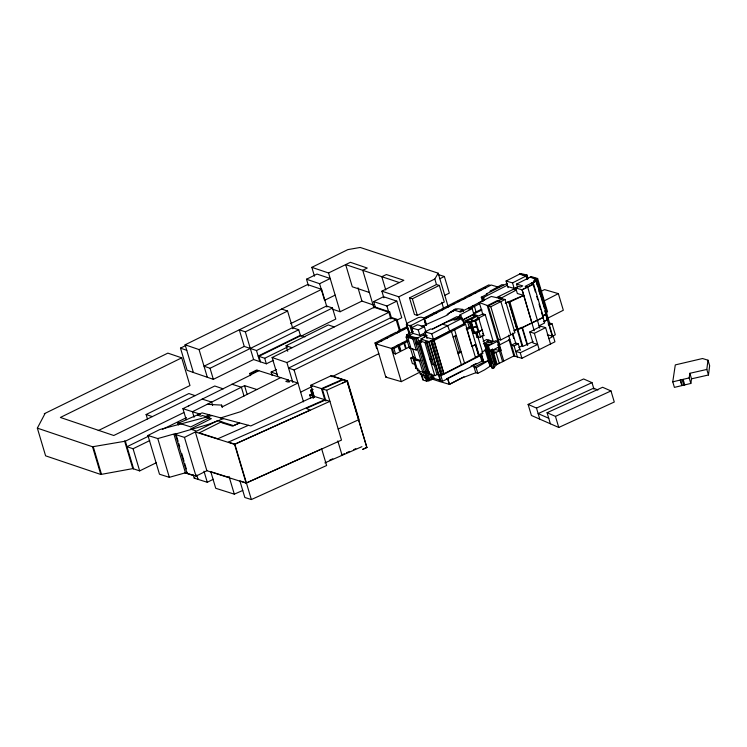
<?xml version="1.0" encoding="UTF-8"?>
<svg xmlns="http://www.w3.org/2000/svg" width="747" height="747" viewBox="0 0 747 747"><rect width="100%" height="100%" fill="white"/><g stroke="black" fill="none" stroke-linecap="round" stroke-linejoin="round"><path stroke-width="1.12" d="M706.811 369.448L707.997 360.203L702.525 358.523L675.297 364.9L672.758 381.838L674.41 387.385L690.835 383.444L691.517 378.832L689.864 373.295L706.811 369.448L708.464 374.985L691.517 378.832M708.464 374.985L709.65 365.741L707.997 360.203M690.835 383.444L689.182 377.907L689.864 373.295M156.338 462.729L139.67 470.89L132.817 468.612L100.789 474.466L45.604 455.829L37.35 428.134L44.829 413.941L44.25 413.754L167.86 353.126L181.708 357.841L189.971 385.536L98.249 430.599M383.865 297.82L381.885 291.181L398.805 296.811L434.819 279.005L438.181 273.187L360.194 247.453L347.841 249.619L311.835 267.342L314.478 276.203M672.758 381.838L689.182 377.907M475.344 316.298L463.934 322.984M488.557 360.605L476.156 367.795L474.093 367.197L483.654 362.267L488.557 360.605L490.209 366.142L484.682 369.802L477.809 373.332L475.746 372.734L462.019 377.982L449.545 384.388L439.778 381.568L439.124 379.345M459.228 311.63L462.841 309.398L463.504 311.62M439.778 381.568L432.168 379.093L428.955 380.783L426.397 381.045L422.858 380.036L420.878 373.388M546.374 312.311L547.542 311.723L537.635 278.5L533.872 280.424L535.991 280.993L537.644 286.54M312.946 397.983L310.631 390.223L312.638 389.103M458.256 317.139L460.918 315.664L462.234 320.099M548.933 338.68L553.284 336.271L554.937 341.809L521.901 358.289L513.843 355.936L496.428 364.797L494.103 364.433M426.537 324.805L424.548 318.166L423.792 318.567L426.294 325.365M410.364 336.094L407.759 337.467L411.065 348.55M414.361 359.624L415.705 358.915L420.85 360.409L419.487 361.1L414.361 359.624L417.666 370.699L424.613 372.706L427.62 371.166L417.713 337.933L415.902 337.411L412.886 338.951L406.088 336.99L409.393 348.065L416.191 350.026L417.554 349.335M417.666 370.699L419.011 369.989M407.143 337.158L406.48 334.945L413.147 331.435M459.228 317.354L445.511 322.601L432.746 328.932M475.344 331.771L476.997 337.308L478.435 337.775L483.879 335.59L478.566 317.774L477.156 318.511L478.92 318.978L474.999 321.042L470.236 322.34L467.529 321.574L463.504 323.647M471.488 327.354L473.14 332.891L474.065 333.143L478.295 332.126L482.226 330.053L474.662 333.003L471.366 321.929M414.987 364.349L413.334 358.812L415.369 357.776L412.652 357.327L415.351 358.093L413.717 358.924L410.729 358.046L412.381 363.584L415.369 364.461L413.717 358.924M414.305 362.865L415.958 368.402L415.397 364.853M550.586 344.218L545.627 327.606L534.366 333.321L529.772 331.976L533.078 343.05L537.672 344.404L520.257 352.752L515.757 351.435L519.912 349.316M438.536 375.05L440.655 373.967L442.392 374.462L443.989 373.78L475.465 357.468L465.568 324.245L432.485 341.23L430.748 340.744L426.453 342.929L419.683 340.968L431.234 379.737L432.606 379.037L430.954 373.5M453.14 337.102L456.277 335.468M458.098 353.714L461.226 352.08L459.536 351.557L457.93 352.379M488.996 340.146L486.876 341.22L492.731 342.929L487.455 345.618L494.056 367.776L492.618 368.504L492.012 368.355L487.063 351.744L488.473 351.006L490.125 351.407L499.211 346.785L497.558 341.248L495.756 340.707L493.86 341.631L486.671 339.483L483.076 341.323M462.019 370.867L446.659 378.804M471.152 366.114L476.128 363.528M301.05 336.178L335.786 319.072L332.48 307.997L210.047 368.271L204.015 366.198L244.25 346.431L256.492 350.53L298.707 329.763L300.359 335.3L304.944 336.85M472.916 314.534L477.361 312.227M475.55 344.638L471.861 346.309L475.55 344.638L478.855 355.712L475.465 357.468L482.907 353.434L476.409 332.116M434.81 375.713L436.976 374.583L440.898 375.75L480.816 355.385L482.469 360.922L442.551 381.287L440.188 380.587L428.629 341.818L427.069 341.36L424.903 342.481L434.81 375.713L427.854 373.696L429.506 379.233L431.234 379.737M466.165 328.671L469.181 327.111L471.889 327.877L476.642 326.579L472.412 327.606M535.403 291.965L533.087 284.205L522.022 289.808L515.701 287.978L517.354 293.515L523.88 295.41L509.856 301.984L508.614 301.657L505.682 303.151M542.994 317.438L522.405 327.475L527.69 345.198M539.054 325.86L544.647 322.975L541.342 311.901M508.072 287.679L506.092 281.031L520.678 273.551L526.952 275.008L528.12 278.752M448.798 313.31L457.696 308.763L462.841 309.398M527.494 278.556L526.504 275.232L526.952 275.008M506.092 281.031L512.535 282.908L527.13 275.428L526.504 275.232M402.95 342.509L404.557 343.013L408.282 341.108M474.158 315.281L472.179 308.632L459.34 315.206L460.918 315.664M507.745 286.568L514.188 288.445L516.588 287.726L496.559 297.567M417.713 337.933L423.876 334.777L427.247 335.739L421.037 338.895L421.691 341.118M461.301 317.951L454.708 320.118L453.513 319.716M419.683 340.968L422.755 339.399L421.037 338.895M502.46 298.725L488.295 305.99L499.846 344.75L509.884 339.614M409.935 346.645L406.209 348.56L404.557 343.013M462.029 320.211L473.458 314.366L478.715 315.944L482.945 313.787L485.242 314.683L493.16 341.267M419.366 343.471L417.554 342.948L415.902 343.797L417.666 344.348L421.42 342.425M463.103 321.714L476.026 315.85M478.267 318.25L485.242 314.683M419.487 361.1L424.445 377.721L426.266 378.243L427.573 377.571L417.666 344.348M529.772 331.976L540.847 326.299L545.627 327.606M377.216 348.681L376.647 348.522L375.003 342.985L379.896 340.492L381.614 340.959M409.328 334.619L406.349 324.656L409.888 325.664L411.28 325.375L424.315 318.717M420.001 372.09L401.279 381.642L385.797 377.104L375.89 343.872L407.218 327.896M425.006 332.788L419.879 335.394L413.082 333.414L411.429 327.877L417.545 324.749L424.38 326.728L426.033 332.266M421.224 326.682L444.913 316.224L448.181 314.552L447.154 314.412L455.437 308.856L456.753 309.239M452.215 311.023L455.035 309.575M449.918 312.563L454.428 310.257L460.666 312.041L484.962 299.65L482.506 298.921L483.169 301.134M507.26 283.384L486.297 293.926L487.175 294.206L481.283 297.194L482.599 301.62M482.973 297.698L507.54 285.158M406.088 336.99L413.082 333.414M517.512 287.446L516.513 284.121L531.238 276.623L537.635 278.5M375.89 343.872L391.372 348.41L407.507 340.184M479.537 303.814L469.256 309.071L467.529 308.539M427.032 338.484L425.052 331.845L430.767 328.932L432.037 329.287L456.819 316.653L462.3 318.241L464.279 324.88M393.884 348.457L398.739 345.982L400.383 351.529L395.536 353.994L393.865 353.527L392.212 347.99L393.884 348.457L395.536 353.994M425.052 331.845L431.785 333.825L462.3 318.241M536.169 280.741L525.122 286.372L527.718 287.156L539.707 328.073M473.355 313.357L481.189 309.351M478.117 311.873L482.002 309.893M462.617 320.071L471.955 315.299L476.39 316.597L470.955 319.371L473 320.202L469.303 322.088L479.21 355.32L480.816 355.385M513.936 330.846L516.868 329.343L518.11 329.679L543.517 317.382L533.61 284.159L522.022 289.808L534.236 330.79M409.393 348.065L410.42 347.85M482.917 314.758L479.285 302.572L490.807 306.737L505.056 299.472L514.963 332.704L500.714 339.969L498.193 339.213M426.705 337.383L433.437 339.371L463.952 323.778L465.568 324.245M477.753 318.661L470.909 322.153L472.562 327.69L473.019 327.466M410.729 358.046L413.67 356.543M541.444 291.171L544.526 289.593L558.364 293.636L563.322 310.248L547.906 318.119M470.955 327.625L466.912 329.688L471.534 345.198M385.797 377.104L386.601 376.693M543.984 300.985L558.364 293.636M429.852 359.092L432.093 359.195M476.997 337.308L477.959 336.813M430.589 358.709L432.242 364.247L433.746 364.732L435.23 363.976M422.793 372.183L424.156 371.483L425.921 372.034M483.365 343.919L485.886 343.657L488.519 344.395L486.642 345.291L490.602 358.588M548.223 324.123L550.128 323.171L552.014 323.712L555.32 334.787L552.285 336.318L545.674 314.17L546.543 314.104L536.635 280.881L534.292 280.181M486.642 345.291L488.473 345.87L497.558 341.248M481.768 352.136L486.297 349.829L482.002 335.431M485.933 349.082L487.53 349.194L485.886 343.657M440.926 374.051L438.956 374.835M543.452 321.677L547.551 319.763L544.908 310.901M487.063 351.744L491.741 349.811M548.98 325.244L552.014 323.712M518.259 343.779L515.673 343.032L511.536 345.151L514.104 345.898L518.259 343.779L520.239 350.427M518.885 347.458L521.817 345.964L523.068 346.291L533.078 341.594M463.99 376.796L449.255 384.313L447.612 378.776M411.429 327.877L418.227 329.857L424.38 326.728M408.749 335.945L406.732 336.654M479.285 302.572L491.293 296.456L505.056 299.472M536.635 280.881L531.416 283.533L533.61 284.159M505.252 303.217L523.675 295.345M427.854 373.696L429.245 372.986M492.665 341.202L489.229 342.77L486.633 342.042L484.28 343.536L490.882 365.694L489.967 366.067L485.018 349.456M514.375 330.463L521.873 327.307L527.158 345.03M543.667 315.57L546.543 314.104M431.505 375.666L432.168 377.879L434.315 378.159L433.876 378.384L432.887 375.059M499.267 363.35L495.971 352.276L492.292 351.221L495.663 349.531L499.846 350.763L501.041 350.156L499.388 344.619L497.623 345.058L499.846 344.75M493.832 353.359L501.041 350.156M407.302 326.523L402.792 328.811L404.482 329.287M482.506 298.921L484.187 298.072L481.283 297.194M399.412 345.628L404.006 343.303L405.658 348.84L401.064 351.165L399.412 345.628L397.787 345.142L399.44 350.679M515.701 287.978L518.661 286.474L520.584 287.016L522.751 285.896L516.513 284.121M37.35 428.134L92.535 446.771L125.356 441.178L183.743 412.605M250.516 375.62L249.853 373.407L256.613 370.017L288.463 380.027L289.117 382.24M250.301 374.06L257.696 370.363M186.236 419.758L182.931 408.684L250.899 374.938L249.853 373.407M250.759 374.742L258.826 370.708M256.875 389.523L244.549 385.629L192.437 411.709L194.089 417.246M187.32 472.263L169.336 477.333L159.494 474.224L147.934 435.454L159.671 429.581L207.022 416.947M178.365 424.987L177.702 422.774L179.439 422.755L202.092 412.886L250.815 425.939L314.104 396.34L329.931 401.335L234.567 444.353L195.322 431.953L184.453 437.378L175.47 434.539L187.03 473.309L196.013 476.147L206.882 470.713L246.127 483.113L341.491 440.095L326.626 390.251L310.799 385.265L314.431 397.441M280.76 377.571L222.139 406.9L221.56 405.098L207.18 404.332M209.104 414.762L205.238 416.705L211.354 418.637L190.41 429.095L196.722 431.094L217.657 420.626L233.512 425.641L239.535 422.914M147.934 435.454L157.785 438.564L175.76 433.493L176.862 433.848L175.47 434.539M221.42 421.812L199.216 432.905L217.807 438.778L248.452 425.304M222.858 422.27L221.859 422.765L232.56 426.145L239.656 422.951M193.221 474.831L194.211 478.155L194.864 477.828M194.211 478.155L207.283 482.282L213.315 479.266M381.885 291.181L403.866 280.312L386.395 274.541L381.81 276.698L385.769 289.985M288.463 380.027L285.802 381.353L287.744 381.969L290.406 380.643L297.885 383.034L240.674 411.662L220.346 418.021M406.349 324.656L407.376 323.703L406.685 323.498L418.311 317.568L421.084 317.158L424.548 318.166M535.991 280.993L530.996 283.543L533.087 284.205M543.34 315.495L545.674 314.17M544.993 321.033L547.551 319.763M409.505 297.876L412.381 298.772L439.32 285.41L444.278 302.021L417.33 315.393L414.454 314.487L409.505 297.876L436.472 284.542L439.32 285.41M306.503 279.229L316.989 274.065L330.202 278.519L319.595 283.701L306.503 279.229L308.483 285.877M375.321 307.12L373.668 301.583L383.538 296.718L396.806 301.134L401.755 317.746L396.806 320.183M277.744 376.367L272.123 357.533L374.807 306.952L389.673 311.91L391.325 317.456L397.012 319.352L400.308 330.426M272.123 357.533L286.904 362.547L389.673 311.91M391.325 317.456L288.557 368.084L294.094 369.97L397.012 319.352M273.551 360.259L266.352 363.808L253.597 359.531L213.353 379.345L193.38 372.492L185.125 344.797L307.559 284.56L321.63 289.369L326.906 307.082M193.38 372.492L187.095 370.269L180.494 348.121L185.732 345.544M181.708 357.841L60.376 417.461L113.768 435.501L214.772 386.003L223.269 388.879M185.125 344.797L199.066 349.587L321.63 289.369M244.25 346.431L239.301 329.819L245.343 331.845L287.576 311.051L292.861 328.773M290.667 323.628L326.579 305.981L332.48 307.997M300.359 335.3L258.145 356.076L264.699 358.271L287.324 347.131M301.088 335.543L258.882 356.319L260.535 361.856M287.726 351.258L286.073 345.721L328.278 324.936L334.226 326.934M439.834 278.724L444.372 276.493L449.33 293.113L444.782 295.336M373.668 301.583L386.909 306.009L396.806 301.134M272.132 375.452L271.142 372.127L276.371 369.55M300.696 392.119L312.153 386.488M331.939 376.759L378.804 353.704M311.835 267.342L328.549 272.972L350.38 262.309L367.253 268.042L362.734 270.311L373.967 307.979M335.151 295.13L324.553 300.313L319.595 283.701M332.396 309.146L340.109 311.742L361.94 301.078L373.537 305.019M147.439 418.936L146.123 414.51L188.907 393.538L195.098 395.649M148.896 436.005L126.999 446.715L133.069 448.742L149.736 440.581M162.454 429.376L186.442 417.638M472.039 320.696L473.486 321.154L478.92 318.978M342.761 382.959L347.103 380.998L366.917 447.453L362.575 449.414L366.917 447.453M493.244 367.449L495.121 366.553L490.499 351.043M310.799 385.265L331.22 375.713L347.458 380.839L359.018 419.599L338.186 429.021M550.39 423.792L547.084 412.717L602.614 387.273L610.981 390.942L614.286 402.017L558.756 427.461L531.416 415.481L528.11 404.407L583.64 378.962L592.007 382.632L593.986 389.28M528.11 404.407L536.486 408.077L592.007 382.632M547.084 412.717L555.46 416.387L610.981 390.942M310.743 398.291L309.753 394.967L311.77 394.052M326.626 390.251L347.458 380.839M342.275 379.476L321.462 388.627L324.768 399.701L228.33 442.112L234.847 444.166L310.117 410.131L306.335 408.394L325.589 399.962M251.356 499.547L326.626 465.512L321.668 448.9L246.407 482.936L239.89 480.872L244.839 497.493L251.356 499.547L234.847 444.166M313.077 389.448L311.06 390.364L313.376 398.114M229.366 477.548L210.775 471.674L215.724 488.286L234.315 494.159L242.766 490.443M329.614 460.208L332.798 458.807M341.276 455.082L344.395 453.709M346.477 452.794L349.596 451.421M353.761 449.591L355.843 448.676M343.153 379.747L322.293 388.888L325.925 401.074M324.87 462.888L361.922 446.669M223.549 418.628L208.124 424.492L176.507 433.736M211.952 415.528L207.134 416.919M482.469 360.922L481.796 361.109L480.144 355.572M198.534 479.238L198.039 479.369L196.722 474.933M469.835 321.817L474.999 321.042L478.295 332.126M188.459 405.92L189.056 405.621M471.955 315.299L473.028 314.552L474.793 315.103L478.566 317.774M403.828 329.623L402.054 329.194L397.292 331.64L398.926 332.126M493.422 367.617L494.056 367.776M386.815 338.298L385.041 337.859L380.54 340.137L382.249 340.632M470.787 308.287L472.179 308.632M436.453 312.974L434.698 312.526L430.197 314.814L431.897 315.299M475.139 293.244L473.43 292.796L469.097 294.972L470.825 295.448M431.215 315.654L429.478 315.197L424.987 317.494L426.658 317.97M480.134 290.695L478.435 290.247L474.158 292.413L475.83 292.889M453.41 304.328L451.683 303.87L447.154 306.167L448.835 306.662M485.111 288.155L483.384 287.688L479.088 289.873L480.816 290.35M482.711 335.282L483.879 335.59M513.385 289.369L516.158 290.125L501.807 297.736L498.417 296.699L499.08 298.912M458.63 301.667L456.912 301.2L452.393 303.497L454.101 303.973M503.609 285.083L501.937 284.626L489.957 291.237L490.956 291.545M448.163 306.998L446.51 306.541L441.617 308.978L443.27 309.501M437.098 312.648L435.426 312.181L440.366 309.678L442.019 310.145M387.469 337.971L385.769 337.495L390.401 335.123L392.007 335.655M375.003 342.985L376.703 343.461M424.296 317.848L425.977 318.325L491.246 285.027L498.791 287.24M442.429 324.189L447.724 325.683L449.666 331.304L431.028 340.819L441.262 375.153M408.357 335.833L409.982 336.29M392.679 335.31L390.989 334.833L395.919 332.322L397.572 332.817M415.958 368.402L418.264 369.055M519.884 273.962L526.364 275.82L527.354 279.145M530.473 277.006L536.916 278.864L546.823 312.087M547.327 334.805L553.284 336.271M519.52 274.149L525.981 276.017L526.971 279.341M530.043 277.23L536.477 279.089L549.68 323.395M465.502 298.165L463.803 297.67L468.481 295.298L470.134 295.793M531.929 323.04L522.228 289.864M449.722 331.042L451.487 331.565L461.394 364.788M409.104 336.757L414.249 338.251L424.156 371.483M454.568 309.445L455.707 309.772M428.983 373.117L425.687 372.155L428.171 380.559M427.34 377.693L429.534 378.337M468.565 308.007L470.321 308.52M426.238 316.849L427.91 317.335M406.48 334.945L415.509 337.607L417.162 343.153L418.964 343.676L427.219 371.371L429.413 372.015M422.326 339.624L429.049 341.603L440.282 379.261M402.344 342.817L404.006 343.303M425.015 375.769L420.318 374.387L419.328 371.063M432.168 377.879L440.609 380.372M472.692 305.906L474.438 306.419L476.091 311.966M490.452 285.429L488.762 284.924L484.093 287.315L485.755 287.828M397.096 345.497L398.739 345.982M459.274 301.34L457.631 300.826L462.57 298.342L464.167 298.837M452.934 329.408L454.624 329.931L464.531 363.163M433.447 313.17L435.081 313.684M310.631 390.223L312.451 390.802M197.535 415.164L200.896 416.219L202.381 415.481L209.272 417.657L190.774 426.901L177.702 422.774M437.882 274.438L444.372 276.493M330.874 375.872L346.963 380.951L366.777 447.406M309.753 394.967L312.283 395.761M184.78 472.795L193.51 475.55M231.878 384.191L241.384 387.217L244.026 396.078M202.129 399.075L211.634 402.101L212.624 405.425M182.931 408.684L200.626 414.314M425.641 342.098L427.144 342.574L433.746 364.732M399.346 282.562L345.674 264.606L352.276 286.764L369.345 292.469M286.073 345.721L292.021 347.728M281.61 309.025L287.576 311.051M292.535 327.662L298.707 329.763M271.142 372.127L277.081 374.144M374.126 307.278L388.86 312.311L390.849 318.96M390.513 317.848L396.153 319.772L399.458 330.856M146.123 414.51L152.313 416.611M180.494 348.121L186.778 350.343M597.899 390.027L593.66 388.169L538.129 413.614L548.737 418.255M486.801 349.568L488.473 351.006M482.665 333.592L483.524 334.385M683.103 379.383L684.756 384.92M682.198 379.934L683.85 385.471M680.48 379.803L682.132 385.34M680.181 380.008L681.834 385.545M540.436 290.088L541.435 293.403M542.089 295.625L544.404 303.375M536.822 282.954L544.423 308.427M545.077 310.64L546.066 313.964M549.372 325.048L552.677 336.122M538.961 290.966L539.95 294.29M536.719 296.391L537.719 299.715M539.035 304.15L540.688 309.688M534.366 333.321L539.315 349.941M555.46 416.387L558.756 427.461M512.535 282.908L514.188 288.445M509.856 301.984L518.11 329.679M517.111 327.121L522.723 345.945M508.744 301.443L521.957 345.749M508.614 301.657L516.868 329.343M520.257 352.752L521.901 358.289M536.486 408.077L539.782 419.151M512.703 333.069L516 344.143M512.75 335.123L513.74 338.447M510.799 334.824L500.892 301.592L497.334 300.555L487.268 305.682L498.819 344.451M514.104 345.898L517.4 356.973M508.567 335.179L514.842 356.226M508.894 339.325L513.843 355.936M490.807 306.737L500.714 339.969M499.482 346.664L503.777 361.062M498.52 346.328L499.846 350.763M498.286 347.271L502.582 361.669M492.516 348.933L497.138 364.433M492.133 350.399L496.428 364.797M491.899 350.352L496.195 364.751M491.209 349.419L495.84 364.928M488.473 345.87L490.125 351.407M491.115 359.867L492.105 363.191M487.66 351.893L492.618 368.504M485.148 344.031L491.75 366.189M475.596 320.575L480.554 337.196M476.782 332.238L478.435 337.775M481.236 353.508L483.879 362.37M481.012 353.406L483.654 362.267M470.759 322.069L474.065 333.143M470.236 322.34L471.889 327.877M475.288 344.554L478.257 354.526M467.529 321.574L469.181 327.111M476.156 367.795L477.809 373.332M473.43 364.975L475.746 372.734M438.181 273.187L448.088 306.419M454.914 336.047L459.872 352.668M434.819 279.005L436.472 284.542M441.757 302.264L443.401 307.801M447.892 378.85L449.545 384.388M434.082 340.548L443.989 373.78M431.785 333.825L433.437 339.371M433.895 340.511L443.802 373.733M432.485 341.23L442.392 374.462M430.748 340.744L440.982 375.078M440.898 375.75L442.551 381.287M424.782 321.892L425.771 325.216M433.998 364.62L436.976 374.583M426.453 342.929L431.402 359.54M423.876 334.777L424.529 336.99M412.381 298.772L417.33 315.393M418.227 329.857L419.879 335.394M427.966 377.459L428.955 380.783M415.902 337.411L417.554 342.948M411.28 325.375L412.605 329.8M426.798 377.431L427.788 380.755M410.719 325.244L412.699 331.883M426.238 377.3L427.228 380.625M424.613 372.706L426.266 378.243M409.888 325.664L411.877 332.303M425.407 377.721L426.397 381.045M412.886 338.951L416.191 350.026M398.805 296.811L407.059 324.506M408.011 327.933L409.664 333.47M406.956 325.169L409.599 334.03M421.485 373.911L423.138 379.448M412.727 348.914L416.032 360.017M410.448 348.242L413.091 357.103M386.909 306.009L388.561 311.546M391.372 348.41L401.279 381.642M357.972 287.782L361.94 301.078M328.549 272.972L340.109 311.742M337.812 440.945L342.098 455.343M312.199 390.718L314.179 397.367M294.094 369.97L303.497 401.867M286.904 362.547L292.843 382.483M264.699 358.271L266.352 363.808M256.492 350.53L259.797 361.613M245.343 331.845L253.597 359.531M244.549 385.629L247.192 394.491M234.567 444.353L246.127 483.113M221.56 405.098L222.214 407.311M210.047 368.271L213.353 379.345M199.066 349.587L207.321 377.272M229.03 476.437L234.315 494.159M195.322 431.953L206.882 470.713M203.978 471.198L207.283 482.282M184.453 437.378L196.013 476.147M178.356 422.447L179.019 424.66M175.76 433.493L178.075 441.253M178.729 443.466L179.719 446.79M181.708 453.429L184.014 461.188M184.677 463.401L186.33 468.939M173.986 434.38L185.536 473.15M157.785 438.564L169.336 477.333M133.069 448.742L139.67 470.89M125.356 441.178L133.61 468.873M124.562 440.917L132.817 468.612M93.179 446.445L101.433 474.13M92.535 446.771L100.789 474.466"/></g></svg>
